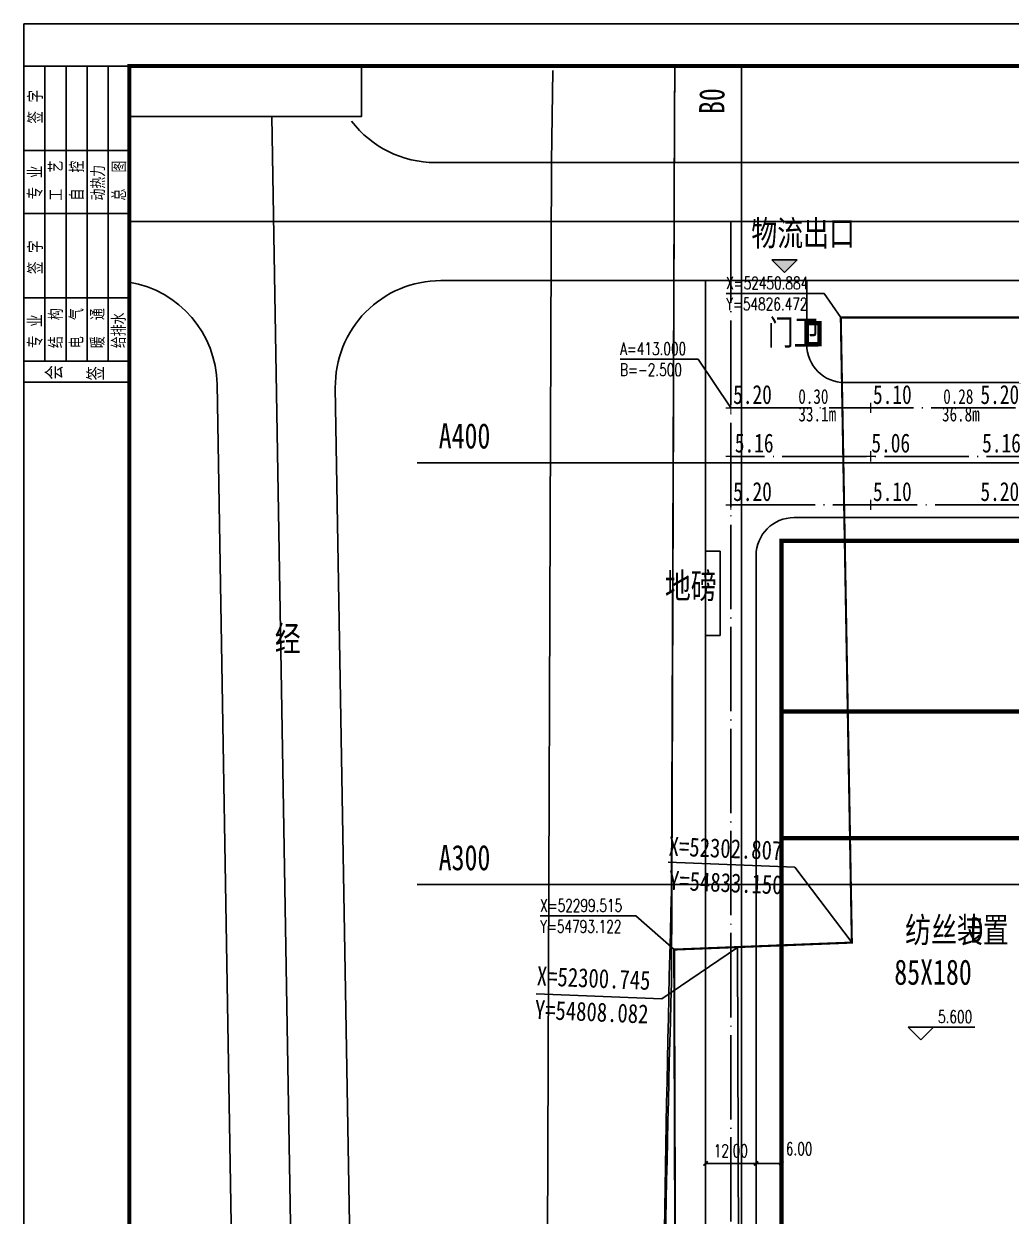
# Model space of a CAD drawing. Extents: x -170 to 1091, y -90 to 504.
# Drawn here: x -170.1 to 63.9, y 221.4 to 504.1 of the extents above; entities that cross this region are included whole.
import ezdxf

# ---------------------------------------------------------------- set-up
doc = ezdxf.new("R2010")
doc.units = 0
doc.header["$LTSCALE"] = 1000
doc.linetypes.add('DASH', pattern=[0.35, 0.25, -0.1])
doc.linetypes.add('DOTE', pattern=[2.42, 2, -0.2, 0.02, -0.2])
doc.layers.get('0').update_dxf_attribs({"linetype": 'CONTINUOUS'})
doc.layers.get('Defpoints').update_dxf_attribs({"linetype": 'CONTINUOUS'})
for name, color, linetype in [('1', 7, 'CONTINUOUS'), ('DIM_COOR', 3, 'CONTINUOUS'), ('DIM_ELEV', 3, 'CONTINUOUS'), ('DIM_SYMB', 3, 'CONTINUOUS'), ('DOTE', 1, 'DOTE'), ('PUB_DIM', 3, 'CONTINUOUS'), ('PUB_TEXT', 7, 'CONTINUOUS'), ('PUB_TITLE', 4, 'CONTINUOUS'), ('road', 2, 'CONTINUOUS'), ('地形', 8, 'CONTINUOUS'), ('方格网', 6, 'CONTINUOUS'), ('选址蓝线', 5, 'CONTINUOUS'), ('道路HK', 1, 'CONTINUOUS')]:
    doc.layers.add(name, color=color, linetype=linetype)
doc.styles.add('_TCH_DIM', font='SIMPLEX', dxfattribs={"bigfont": 'GBCBIG'})
doc.styles.add('DIM_FONT', font='SIMPLEX', dxfattribs={"width": 0.7, "bigfont": 'GBCBIG'})
doc.styles.add('HZ', font='', dxfattribs={"width": 0.75})
doc.styles.add('HZTXT1', font='txta.shx', dxfattribs={"width": 0.8, "bigfont": 'HZTXT.SHX'})
doc.styles.get("Standard").update_dxf_attribs({"font": '', "width": 0.75})
doc.styles.get('HZ').set_extended_font_data('SimSun')
doc.styles.get('STANDARD').set_extended_font_data('SimSun')
doc.dimstyles.new('DIMN1', dxfattribs={"dimscale": 0.01, "dimtxt": 300, "dimasz": 100, "dimexe": 250, "dimexo": 300, "dimgap": 150, "dimtad": 1, "dimtxsty": 'DIM_FONT', "dimblk": 'ARCHTICK', "dimcen": 2.5, "dimclrt": 7, "dimazin": 2, "dimtfac": 1, "dimtdec": 0, "dimtix": 1, "dimtmove": 2, "dimatfit": 3, "dimldrblk": 'ARCHTICK'})

# ---------------------------------------------------------------- blocks, each defined once
blk = doc.blocks.new('$titleblk$00000206')
at = {"layer": '1'}
for p, q in [((0, 25), (-75, 25)), ((0, 20), (-70, 20)), ((0, 15), (-70, 15)), ((0, 10), (-70, 10)), ((0, 5), (-70, 5)), ((0, 0), (-75, 0))]:
    blk.add_line(p, q, dxfattribs=at)
at = {"layer": '1', "color": 1}
for points in [[(-75, 25), (-75, 0)], [(0, 25), (0, 0)]]:
    blk.add_lwpolyline(points, dxfattribs=at)
at = {"layer": '1', "color": 3}
for points in [[(-70, 25), (-70, 0)], [(-55, 25), (-55, 0)], [(-35, 25), (-35, 0)], [(-20, 25), (-20, 0)]]:
    blk.add_lwpolyline(points, dxfattribs=at)
at = {"layer": '1'}
blk.add_lwpolyline([(-12, 0), (-12, -55), (0, -55)], dxfattribs=at)
at = {"style": 'HZTXT1', "width": 0.85}
for s, height, p in [('专 业', 3.5, (-66.89, 20.51)), ('签 字', 3.5, (-49.32, 20.43)), ('专 业', 3.5, (-31.61, 20.51)), ('签 字', 3.5, (-13.65, 20.43)), ('会', 4, (-74.35, 15.72)), ('结  构', 3.3, (-66.89, 15.71)), ('工  艺', 3.3, (-31.89, 15.71)), ('电  气', 3.3, (-66.89, 10.82)), ('自  控', 3.3, (-31.89, 10.71)), ('签', 4, (-74.55, 5.84)), ('暖  通', 3.3, (-66.89, 5.82)), ('动热力', 3.3, (-31.89, 5.71)), ('给排水', 3.3, (-66.89, 0.82)), ('总  图', 3.3, (-31.89, 0.71))]:
    blk.add_text(s, height=height, dxfattribs=at).set_placement(p)
blk = doc.blocks.new('_ArchTick')
at = {"color": 0, "linetype": 'ByBlock', "const_width": 0.4}
blk.add_lwpolyline([(-0.5, -0.5), (0.5, 0.5)], dxfattribs=at)
blk = doc.blocks.new('*D51')
at = {"layer": 'Defpoints', "color": 0, "linetype": 'Continuous', "transparency": 16777216}
for p in [(-8.5, 240.3), (3.5, 240.3), (3.5, 233.87)]:
    blk.add_point(p, dxfattribs=at)
at = {"layer": 'PUB_DIM', "color": 0, "linetype": 'Continuous', "lineweight": -2, "transparency": 16777216}
for p, q in [((-8.5, 237.3), (-8.5, 231.37)), ((3.5, 237.3), (3.5, 231.37)), ((-8.5, 233.87), (3.5, 233.87))]:
    blk.add_line(p, q, dxfattribs=at)
at = {"layer": 'PUB_DIM', "color": 0, "linetype": 'Continuous', "lineweight": -2, "transparency": 16777216, "rotation": 180}
blk.add_blockref('_ArchTick', (-8.5, 233.87), dxfattribs=at)
at = {"layer": 'PUB_DIM', "color": 0, "linetype": 'Continuous', "lineweight": -2, "transparency": 16777216}
blk.add_blockref('_ArchTick', (3.5, 233.87), dxfattribs=at)
at = {"layer": 'PUB_DIM', "color": 7, "linetype": 'Continuous', "transparency": 16777216, "insert": (-2.5, 236.87), "char_height": 3, "attachment_point": 5, "style": 'DIM_FONT'}
blk.add_mtext('\\A1;12.00', dxfattribs=at)
blk = doc.blocks.new('*D52')
at = {"layer": 'Defpoints', "color": 0, "linetype": 'Continuous', "transparency": 16777216}
for p in [(3.5, 240.3), (9.5, 240.3), (9.5, 233.87)]:
    blk.add_point(p, dxfattribs=at)
at = {"layer": 'PUB_DIM', "color": 0, "linetype": 'Continuous', "lineweight": -2, "transparency": 16777216}
for p, q in [((3.5, 237.3), (3.5, 231.37)), ((9.5, 237.3), (9.5, 231.37)), ((3.5, 233.87), (9.5, 233.87))]:
    blk.add_line(p, q, dxfattribs=at)
at = {"layer": 'PUB_DIM', "color": 0, "linetype": 'Continuous', "lineweight": -2, "transparency": 16777216, "rotation": 180}
blk.add_blockref('_ArchTick', (3.5, 233.87), dxfattribs=at)
at = {"layer": 'PUB_DIM', "color": 0, "linetype": 'Continuous', "lineweight": -2, "transparency": 16777216}
blk.add_blockref('_ArchTick', (9.5, 233.87), dxfattribs=at)
at = {"layer": 'PUB_DIM', "color": 7, "linetype": 'Continuous', "transparency": 16777216, "insert": (13.7, 237.32), "char_height": 3, "attachment_point": 5, "style": 'DIM_FONT'}
blk.add_mtext('\\A1;6.00', dxfattribs=at)

msp = doc.modelspace()

# ---------------------------------------------------------------- hatches: boundary and pattern name
at = {"layer": 'DIM_ELEV', "linetype": 'Continuous'}
msp.add_hatch(color=256, dxfattribs=at).paths.add_polyline_path([(10.2415, 445.10857), (7.2415, 448.10857), (13.2415, 448.10857)])

# ---------------------------------------------------------------- linework, layer by layer
at = {"linetype": 'Continuous', "ltscale": 0.01}
for p, q in [((-8.5, 379), (-5, 379)), ((-5, 359), (-5, 379)), ((-8.5, 359), (-5, 359))]:
    msp.add_line(p, q, dxfattribs=at)
at = {"linetype": 'DASH', "ltscale": 0.03}
msp.add_line((14.5, 381.5), (14.5, 381.5), dxfattribs=at)
at = {"linetype": 'Continuous', "const_width": 1, "flags": 128}
for points in [[(15.5, 433.10452), (18.5, 433.10452), (18.5, 428.10452), (15.5, 428.10452)], [(94.5, 381.5), (94.5, 201.5), (9.5, 201.5), (9.5, 268.05489), (9.5, 268.05489), (9.5, 381.5)]]:
    msp.add_lwpolyline(points, close=True, dxfattribs=at)
at = {"linetype": 'Continuous', "flags": 128}
for points, const_width in [([(-3.74591, 413), (-1.25409, 413)], 0.3), ([(-2.5, 414.24591), (-2.5, 411.75409)], 0.3), ([(29.38489, 413), (31.87671, 413)], 0.3), ([(30.6308, 414.24591), (30.6308, 411.75409)], 0.3), ([(-3.74591, 401.5), (-1.25409, 401.5)], 0.3), ([(-2.5, 402.74591), (-2.5, 400.25409)], 0.3), ([(29.38489, 401.5), (31.87671, 401.5)], 0.3), ([(30.6308, 402.74591), (30.6308, 400.25409)], 0.3), ([(-3.74591, 390), (-1.25409, 390)], 0.3), ([(-2.5, 391.24591), (-2.5, 388.75409)], 0.3), ([(29.38489, 390), (31.87671, 390)], 0.3), ([(30.6308, 391.24591), (30.6308, 388.75409)], 0.3), ([(9.5, 341), (94.5, 341)], 1), ([(9.5, 311), (94.5, 311)], 1)]:
    msp.add_lwpolyline(points, dxfattribs=dict(at, const_width=const_width))
at = {"layer": 'DIM_COOR', "color": 3, "linetype": 'Continuous'}
for p, q in [((19.61178, 440.12109), (-3.59822, 440.12109)), ((23.57955, 434.44633), (19.61178, 440.12109)), ((-25.03424, 292.53709), (-47.69424, 292.53709)), ((-15.93095, 284.56745), (-25.03424, 292.53709))]:
    msp.add_line(p, q, dxfattribs=at)
at = {"layer": 'DIM_COOR', "color": 4, "linetype": 'Continuous'}
for p, q in [((-10.2754, 424.55351), (-28.7554, 424.55351)), ((-2.5, 413), (-10.2754, 424.55351))]:
    msp.add_line(p, q, dxfattribs=at)
at = {"layer": 'DIM_ELEV', "linetype": 'Continuous'}
for p, q in [((10.2415, 445.10857), (7.2415, 448.10857)), ((7.2415, 448.10857), (13.2415, 448.10857)), ((10.2415, 445.10857), (13.2415, 448.10857)), ((42.55101, 263.16534), (39.55101, 266.16534)), ((39.55101, 266.16534), (55.31418, 266.16534)), ((42.55101, 263.16534), (45.55101, 266.16534))]:
    msp.add_line(p, q, dxfattribs=at)
at = {"layer": 'DIM_SYMB', "linetype": 'Continuous'}
for points in [[(11.54041, 413, 0, 0, 0), (22.60689, 413, 0.8, 0, 0), (25.60689, 413, 0, 0, 0)], [(56.76855, 413, 0, 0, 0), (45.70207, 413, 0.8, 0, 0), (42.70207, 413, 0, 0, 0)]]:
    msp.add_lwpolyline(points, format="xyseb", dxfattribs=at)
at = {"layer": 'DOTE', "ltscale": 10}
msp.add_line((-145.07823, 457.18428), (520.59362, 457.18428), dxfattribs=at)
at = {"layer": 'DOTE', "ltscale": 0.01}
for p, q in [((-2.5, 26.5), (-2.5, 457.18428)), ((524.78721, 413), (-2.5, 413)), ((489.5, 401.5), (-2.5, 401.5)), ((-2.5, 390), (201.5, 390))]:
    msp.add_line(p, q, dxfattribs=at)
at = {"layer": 'DOTE', "ltscale": 10}
msp.add_lwpolyline([(-101.84145, -81.01587), (-111.33384, 482.06478)], dxfattribs=at)
at = {"layer": 'DOTE', "linetype": 'DOTE', "ltscale": 0.01, "const_width": 0.5, "flags": 128}
msp.add_lwpolyline([(26.19028, 286.22262), (23.56821, 434.44816), (400.99488, 434.45822), (411.28068, -8.0828), (-14.91554, -25.63548), (-15.93853, 284.5683)], close=True, dxfattribs=at)
at = {"layer": 'PUB_TITLE', "linetype": 'Continuous'}
msp.add_lwpolyline([(-170.07823, -89.93522), (1090.92177, -89.93522), (1090.92177, 504.06478), (-170.07823, 504.06478)], close=True, dxfattribs=at)
at = {"layer": 'PUB_TITLE', "linetype": 'Continuous', "const_width": 1}
msp.add_lwpolyline([(-145.07823, -79.93522), (1080.92177, -79.93522), (1080.92177, 494.06478), (-145.07823, 494.06478)], close=True, dxfattribs=at)
at = {"layer": 'road', "linetype": 'Continuous'}
for p, q in [((-8.5, 22), (-8.5, 443.18428)), ((15.5, 428), (15.5, 443.18428)), ((54.6308, 419), (24.5, 419)), ((501.43278, 419), (54.6308, 419)), ((12.5, 387), (90, 387)), ((3.5, 378), (3.5, 183))]:
    msp.add_line(p, q, dxfattribs=at)
for centre, start, end in [((24.5, 428), 180, 270), ((12.5, 378), 90, 180)]:
    msp.add_arc(centre, 9, start, end, dxfattribs=at)
at = {"layer": '地形', "flags": 128}
msp.add_lwpolyline([(-52.88208, -25.69472), (-49.62044, -17.9696), (-47.4962, -8.08814), (-46.99072, -4.78028), (-46.88596, -3.70391), (-48.05641, 8.37615), (-49.30922, 17.9848), (-49.16102, 35.78375), (-47.58403, 73.44745), (-47.71216, 88.54493), (-47.07335, 92.08641), (-46.63575, 94.45238), (-47.02874, 97.87695), (-47.40135, 101.32604), (-46.36682, 140.08503), (-45.19889, 141.91052), (-47.28054, 163.92736), (-46.27079, 171.12955), (-46.23039, 178.65546), (-46.04233, 194.27558), (-45.03562, 471.31719), (-44.67485, 492.98413)], dxfattribs=at)
for points in [[(-16.44504, -22.94444, -0.014587099), (-16.57492, 276.689), (-15.82922, 482.49331), (-15.80712, 494.06478)], [(-16.44504, -22.94444, -0.013598818), (-16.57492, 298.46458), (-15.82922, 482.49331), (-15.80919, 492.98413)]]:
    msp.add_lwpolyline(points, format="xyb", dxfattribs=at)
at = {"layer": '方格网', "color": 6, "linetype": 'Continuous'}
for p, q in [((0, -54.65023), (0, 494.06478)), ((850.549, 400), (-76.88164, 400)), ((850.549, 300), (-76.88164, 300))]:
    msp.add_line(p, q, dxfattribs=at)
at = {"layer": '选址蓝线', "color": 0, "linetype": 'Continuous'}
msp.add_line((-17.37089, 305.27181), (12.64858, 304.10829), dxfattribs=at)
at = {"layer": '选址蓝线', "color": 5, "linetype": 'Continuous', "flags": 128}
msp.add_lwpolyline([(26.19028, 286.22262), (23.56821, 434.44816), (400.99488, 434.45822), (410.69968, 16.91446), (0, 0), (-0.94049, 285.18659)], close=True, dxfattribs=at)
at = {"layer": '道路HK', "color": 1, "linetype": 'Continuous', "ltscale": 300}
for p, q in [((-72.56632, 471.18428), (509.26563, 471.18428)), ((-72.56632, 471.18428), (509.26563, 471.18428)), ((-71.2514, 443.18428), (509.91568, 443.18428)), ((-71.2514, 443.18428), (509.91568, 443.18428)), ((-115.84344, -81.01587), (-124.26603, 418.60567)), ((-89.8811, 40.09251), (-96.24785, 417.76289))]:
    msp.add_line(p, q, dxfattribs=at)
at = {"layer": '道路HK', "color": 0, "linetype": 'Continuous'}
for p, q in [((26.23702, 286.13023), (12.64858, 304.10829)), ((-0.89354, 285.08905), (-18.88534, 272.90647)), ((-48.64337, 274.09131), (-18.88534, 272.90647))]:
    msp.add_line(p, q, dxfattribs=at)
at = {"layer": '道路HK', "color": 1, "linetype": 'Continuous', "ltscale": 300}
for centre, start, end in [((-72.56632, 496.18428), 217.4454842, 270), ((-149.26248, 418.18428), 0.965798, 80.3650538), ((-71.2514, 418.18428), 90, 180.965798)]:
    msp.add_arc(centre, 25, start, end, dxfattribs=at)

# ---------------------------------------------------------------- block references
at = {"layer": 'PUB_TITLE', "rotation": 90}
msp.add_blockref('$titleblk$00000206', (-145.07823, 494.06478), dxfattribs=at)

# ---------------------------------------------------------------- texts
at = {"layer": 'PUB_TEXT', "linetype": 'Continuous', "width": 0.75}
msp.add_text('B0', height=6, rotation=90, dxfattribs=at).set_placement((-4.00576, 482.67807))
for s, height, p in [('物流出口', 6, (2.35921, 451.424)), ('门卫', 6, (6.26657, 427.9113)), ('5.20', 4.5, (-1.95108, 413.93098)), ('0.30', 3.5, (13.49485, 413.96305)), ('5.10', 4.5, (31.19951, 413.93098)), ('0.28', 3.5, (47.84841, 413.96305)), ('5.20', 4.5, (56.66918, 413.93098)), ('33.1m', 3.5, (13.53127, 409.79068)), ('36.8m', 3.5, (47.55979, 409.79068)), ('A400', 6, (-71.74478, 403.37679)), ('5.16', 4.5, (-1.54929, 402.43098)), ('5.06', 4.5, (30.82033, 402.43098)), ('5.16', 4.5, (57.07097, 402.43098)), ('5.20', 4.5, (-1.95108, 390.93098)), ('5.10', 4.5, (31.19951, 390.93098)), ('5.20', 4.5, (56.66918, 390.93098)), ('地磅', 6, (-18.12084, 367.81208)), ('经', 6, (-110.58993, 355.28871)), ('A300', 6, (-71.74478, 303.37679)), ('纺丝装置', 6, (38.82318, 286.22706)), ('D', 6, (54.25175, 286.22706)), ('85X180', 6, (36.25175, 276.22378))]:
    msp.add_text(s, height=height, dxfattribs=at).set_placement(p)
at = {"layer": 'PUB_TEXT', "linetype": 'Continuous', "style": '_TCH_DIM', "width": 0.705882}
for s, p in [('X=52450.884', (-3.59822, 441.12209)), ('Y=54826.472', (-3.59822, 436.14509)), ('A=413.000', (-28.7554, 425.55451)), ('B=-2.500', (-28.7554, 420.57751)), ('X=52299.515', (-47.69424, 293.53809)), ('Y=54793.122', (-47.69424, 288.56109)), ('5.600', (46.61418, 267.16634))]:
    msp.add_text(s, height=2.975, dxfattribs=at).set_placement(p)
at = {"layer": '选址蓝线', "color": 0, "linetype": 'Continuous', "style": 'HZ', "width": 0.8}
for s, p in [('X=52302.807', (-17.30457, 306.87043)), ('Y=54833.150', (-17.23498, 298.75534)), ('X=52300.745', (-48.56048, 276.08959)), ('Y=54808.082', (-49.029, 268.12227))]:
    msp.add_text(s, height=4.5, rotation=357.6702412, dxfattribs=at).set_placement(p)

# ---------------------------------------------------------------- dimensions: what is measured, and where the dimension line sits
at = {"layer": 'PUB_DIM', "linetype": 'Continuous'}
dim = msp.add_aligned_dim(p1=(-8.5, 240.30493), p2=(3.5, 240.30493), distance=-6.43408, dimstyle='DIMN1', dxfattribs=at)
dim.commit()
dim.dimension.update_dxf_attribs({"geometry": '*D51', "text_midpoint": (-2.5, 236.87086)})
dim = msp.add_linear_dim(base=(9.5, 233.87086), p1=(3.5, 240.30493), p2=(9.5, 240.30493), angle=0, dimstyle='DIMN1', dxfattribs=at)
dim.commit()
dim.dimension.update_dxf_attribs({"geometry": '*D52', "text_midpoint": (13.7, 237.32086), "dimtype": 129})

doc.saveas('drawing.dxf')
